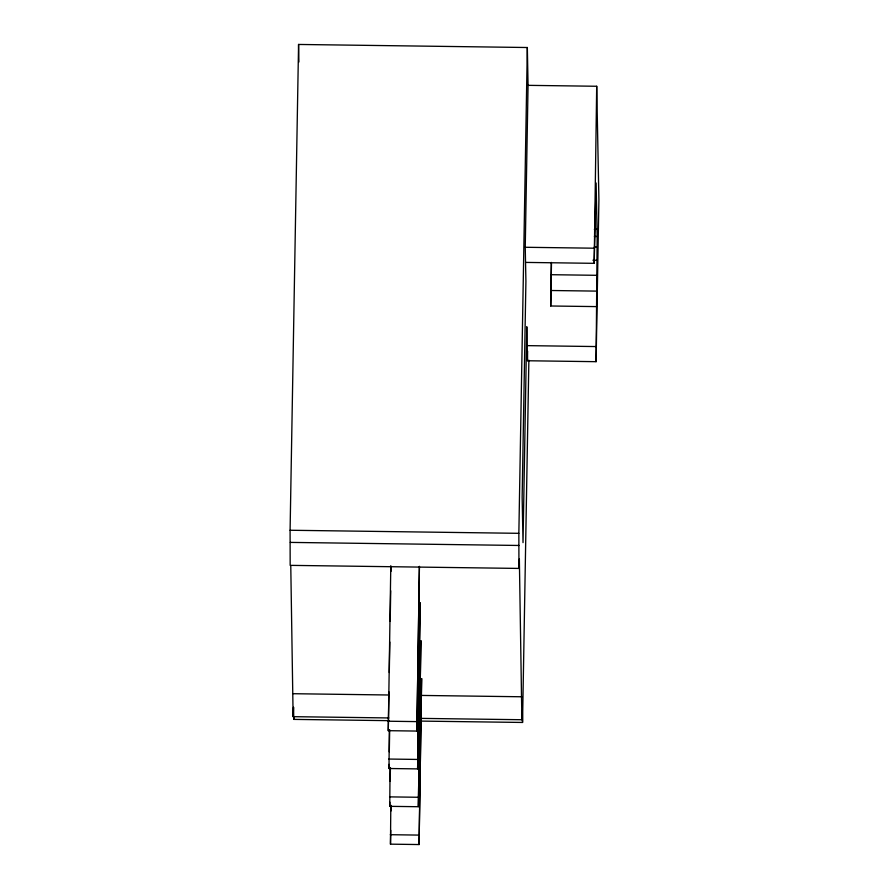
<?xml version="1.0" encoding="UTF-8"?>
<svg xmlns="http://www.w3.org/2000/svg" width="889" height="889" viewBox="0 0 889 889"><rect width="100%" height="100%" fill="white"/><g stroke="black" fill="none" stroke-linecap="round" stroke-linejoin="round"><path stroke-width="1.33" d="M420.675 718.379L521.887 719.734L519.354 558.992L518.943 568.427L290.17 565.36L290.092 530.255L298.571 44.45L527.333 47.517L528.066 85.344L525.243 247.275L525.91 281.324L522.143 497.24L523.021 542.623L526.788 326.719L527.455 360.756L596.086 361.679L597.164 236.485L596.119 182.978L594.174 263.333L525.543 262.411M388.793 717.945L293.126 716.667L290.77 565.571M518.943 568.427L518.854 533.322L527.333 47.517M596.486 306.605L550.736 305.994L551.302 262.399M389.438 720.668L293.77 719.39L293.826 716.612M419.441 566.426L416.863 731.069L388.271 730.68L390.793 566.082M388.271 730.68L388.949 691.898M389.282 672.506L389.815 642.025M390.182 621.244L390.716 590.774M417.608 768.896L420.153 602.898L417.608 768.896L389.004 768.507L389.326 729.969M389.004 768.507L389.082 764.351M389.293 751.894L389.682 729.725M418.341 806.723L420.886 640.736L418.341 806.723L389.749 806.334L390.071 767.796M389.749 806.334L389.815 802.178M390.182 781.409L390.427 767.551M419.075 844.55L421.63 678.563L419.075 844.55L390.482 844.161L390.804 805.623M390.482 844.161L390.727 830.315M391.06 810.924L391.16 805.378M416.863 731.069L419.386 566.46M527.455 360.756L527.622 351.077M421.33 721.101L522.543 722.457L528.866 360.189M550.736 305.994L551.48 263.355M594.174 263.333L596.697 86.266L528.066 85.344M596.086 361.679L598.908 199.747L596.697 86.266M293.126 716.667L293.537 707.233L293.77 719.39M521.887 719.734L522.31 710.3L522.543 722.457M594.319 229.306L597.097 229.34M594.397 236.441L597.164 236.485M594.385 246.998L597.164 247.031M525.243 247.275L593.874 248.198M592.919 260.221L597.086 260.277M551.18 274.701L596.941 275.312M550.98 290.503L596.73 291.114M527.166 345.632L595.797 346.554M290.092 530.255L518.854 533.322M290.325 542.401L519.087 545.468M293.27 693.709L388.938 694.998M420.83 695.42L522.043 696.776M388.082 721.223L416.685 721.612M388.826 759.05L417.419 759.439M389.56 796.877L418.152 797.266M390.293 834.704L418.897 835.093M390.849 566.049L390.949 571.449M298.571 44.45L298.904 62.008"/></g></svg>
